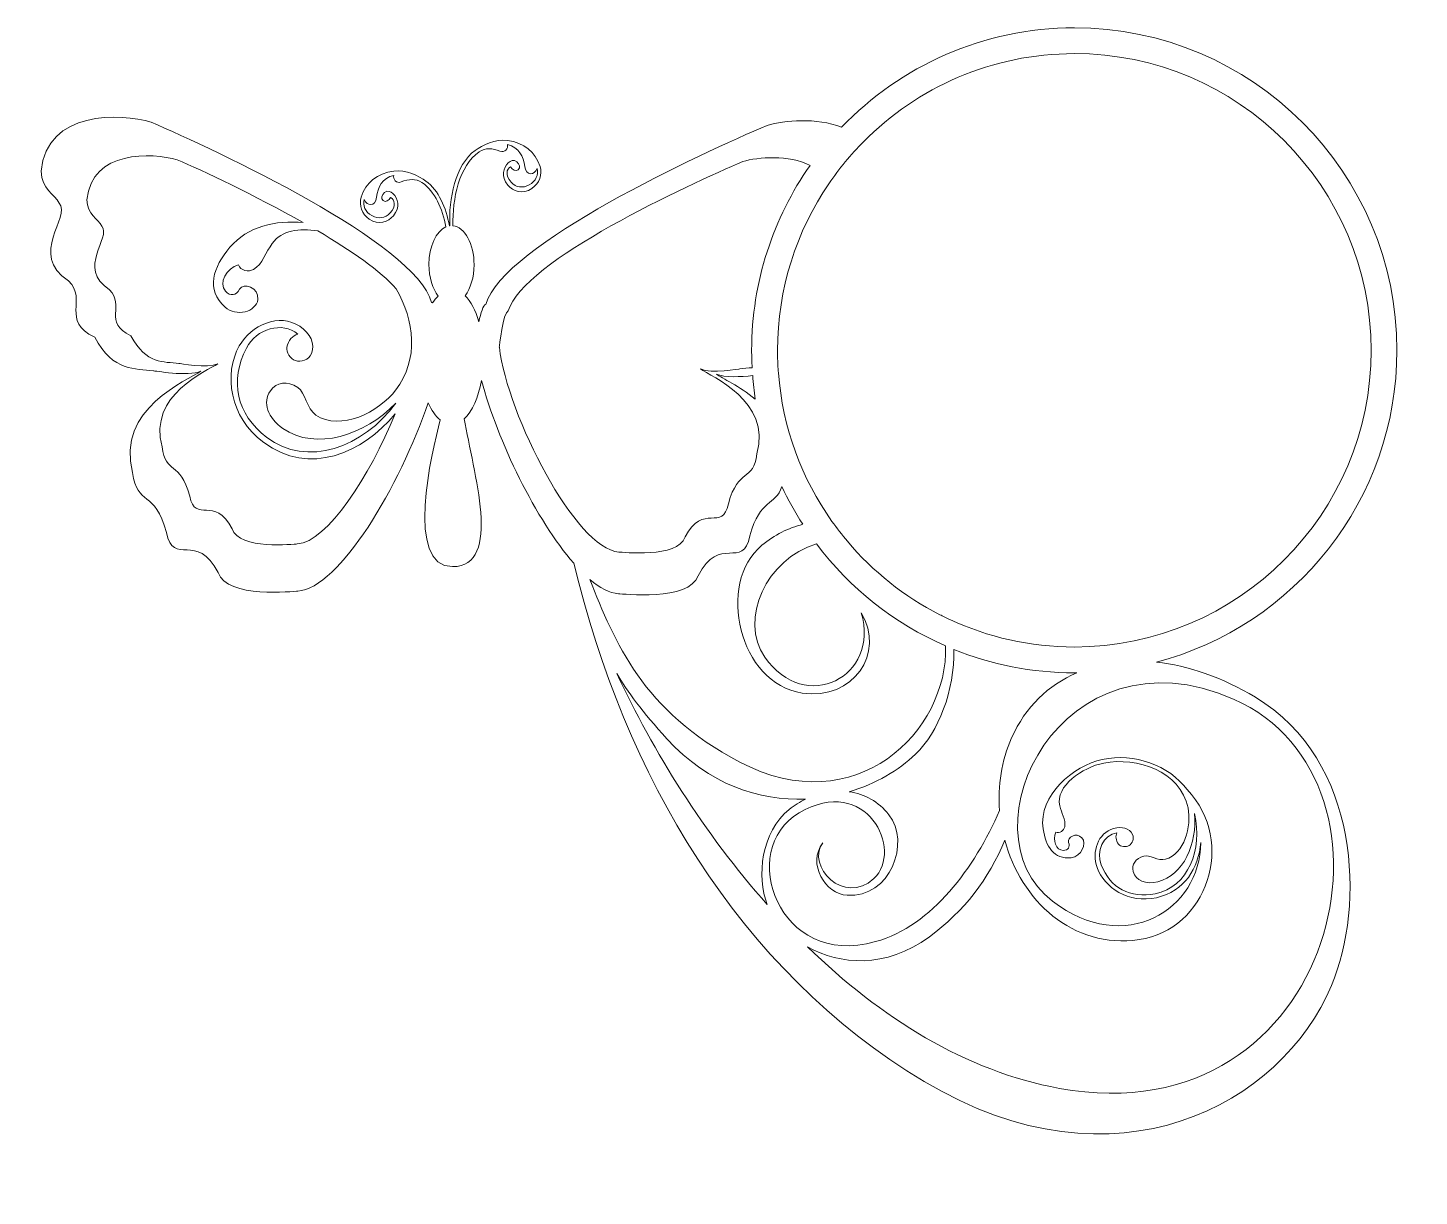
# Model space of a CAD drawing. Header units: inches. Extents: x 0.1 to 11.9, y -11.2 to -1.3.
import ezdxf

# ---------------------------------------------------------------- set-up
doc = ezdxf.new("R2010")
doc.units = ezdxf.units.IN
doc.header["$MEASUREMENT"] = 0
doc.layers.add('Layer 1', color=7, linetype='Continuous')

msp = doc.modelspace()

# ---------------------------------------------------------------- linework, layer by layer
at = {"layer": 'Layer 1', "lineweight": 0}
for points, knots in [([(10.549, -6.987), (10.266, -6.817), (9.979, -6.719), (9.71, -6.69), (10.883, -6.381), (11.75, -5.312), (11.75, -4.044), (11.75, -2.535), (10.522, -1.307), (9.014, -1.307), (8.239, -1.307), (7.538, -1.631), (7.04, -2.151), (6.827, -2.066), (6.556, -2.092), (6.409, -2.135), (5.866, -2.366), (4.168, -3.145), (4.022, -3.654), (4, -3.66), (3.98, -3.726), (3.964, -3.801), (3.936, -3.705), (3.895, -3.627), (3.846, -3.58), (3.893, -3.52), (3.923, -3.424), (3.923, -3.317), (3.923, -3.141), (3.844, -2.997), (3.744, -2.986), (3.737, -2.759), (3.797, -2.477), (3.966, -2.36), (4.02, -2.322), (4.081, -2.33), (4.142, -2.354), (4.183, -2.371), (4.214, -2.33), (4.206, -2.298), (4.305, -2.319), (4.341, -2.402), (4.352, -2.483), (4.363, -2.568), (4.436, -2.56), (4.457, -2.502), (4.469, -2.553), (4.45, -2.608), (4.39, -2.64), (4.336, -2.669), (4.279, -2.664), (4.236, -2.616), (4.187, -2.561), (4.196, -2.505), (4.233, -2.486), (4.247, -2.51), (4.277, -2.529), (4.296, -2.512), (4.317, -2.492), (4.311, -2.468), (4.284, -2.443), (4.262, -2.422), (4.229, -2.437), (4.213, -2.453), (4.171, -2.494), (4.148, -2.568), (4.209, -2.642), (4.251, -2.692), (4.334, -2.725), (4.413, -2.67), (4.478, -2.625), (4.501, -2.554), (4.483, -2.483), (4.44, -2.361), (4.35, -2.281), (4.205, -2.262), (4.106, -2.25), (3.993, -2.303), (3.932, -2.347), (3.764, -2.468), (3.706, -2.764), (3.717, -2.987), (3.716, -2.987), (3.715, -2.987), (3.713, -2.987), (3.685, -2.833), (3.622, -2.685), (3.515, -2.608), (3.455, -2.564), (3.342, -2.51), (3.243, -2.523), (3.098, -2.541), (3.007, -2.622), (2.965, -2.743), (2.947, -2.815), (2.97, -2.886), (3.034, -2.931), (3.113, -2.986), (3.197, -2.953), (3.238, -2.902), (3.3, -2.829), (3.277, -2.755), (3.235, -2.714), (3.219, -2.698), (3.186, -2.683), (3.164, -2.704), (3.137, -2.729), (3.131, -2.753), (3.152, -2.773), (3.171, -2.79), (3.201, -2.771), (3.215, -2.746), (3.252, -2.766), (3.261, -2.822), (3.212, -2.877), (3.169, -2.924), (3.111, -2.93), (3.057, -2.901), (2.997, -2.869), (2.978, -2.814), (2.991, -2.763), (3.012, -2.821), (3.085, -2.829), (3.096, -2.744), (3.107, -2.662), (3.143, -2.58), (3.242, -2.559), (3.233, -2.591), (3.264, -2.632), (3.305, -2.615), (3.367, -2.591), (3.428, -2.583), (3.481, -2.62), (3.591, -2.696), (3.655, -2.841), (3.684, -2.996), (3.602, -3.033), (3.541, -3.162), (3.54, -3.316), (3.54, -3.425), (3.571, -3.523), (3.618, -3.583), (3.602, -3.599), (3.586, -3.619), (3.571, -3.642), (3.569, -3.64), (3.566, -3.638), (3.563, -3.637), (3.42, -3.128), (1.726, -2.341), (1.184, -2.108), (0.928, -2.032), (0.298, -2.005), (0.25, -2.523), (0.254, -2.677), (0.363, -2.72), (0.405, -2.794), (0.507, -2.916), (0.138, -3.226), (0.484, -3.454), (0.648, -3.617), (0.413, -3.791), (0.705, -3.932), (0.865, -4.231), (1.048, -4.196), (1.203, -4.217), (1.203, -4.217), (1.498, -4.269), (1.606, -4.22), (1.494, -4.296), (0.882, -4.54), (1.027, -5.081), (1.063, -5.371), (1.217, -5.22), (1.314, -5.59), (1.372, -5.884), (1.574, -5.576), (1.753, -5.93), (1.823, -6.153), (2.402, -6.087), (2.427, -6.087), (2.779, -6.064), (3.296, -5.192), (3.534, -4.488), (3.562, -4.552), (3.596, -4.603), (3.636, -4.634), (3.563, -4.907), (3.332, -5.88), (3.741, -5.879), (4.169, -5.878), (3.914, -5.075), (3.84, -4.624), (3.907, -4.562), (3.96, -4.445), (3.986, -4.299), (4.121, -4.811), (4.45, -5.487), (4.769, -5.851), (5.197, -7.634), (6.156, -9.299), (7.74, -10.247), (9.365, -11.221), (10.774, -10.439), (11.195, -9.434), (11.478, -8.757), (11.442, -7.524), (10.549, -6.987)], [0, 0, 0, 0, 1, 1, 1, 2, 2, 2, 3, 3, 3, 4, 4, 4, 5, 5, 5, 6, 6, 6, 7, 7, 7, 8, 8, 8, 9, 9, 9, 10, 10, 10, 11, 11, 11, 12, 12, 12, 13, 13, 13, 14, 14, 14, 15, 15, 15, 16, 16, 16, 17, 17, 17, 18, 18, 18, 19, 19, 19, 20, 20, 20, 21, 21, 21, 22, 22, 22, 23, 23, 23, 24, 24, 24, 25, 25, 25, 26, 26, 26, 27, 27, 27, 28, 28, 28, 29, 29, 29, 30, 30, 30, 31, 31, 31, 32, 32, 32, 33, 33, 33, 34, 34, 34, 35, 35, 35, 36, 36, 36, 37, 37, 37, 38, 38, 38, 39, 39, 39, 40, 40, 40, 41, 41, 41, 42, 42, 42, 43, 43, 43, 44, 44, 44, 45, 45, 45, 46, 46, 46, 47, 47, 47, 48, 48, 48, 49, 49, 49, 50, 50, 50, 51, 51, 51, 52, 52, 52, 53, 53, 53, 54, 54, 54, 55, 55, 55, 56, 56, 56, 57, 57, 57, 58, 58, 58, 59, 59, 59, 60, 60, 60, 61, 61, 61, 62, 62, 62, 63, 63, 63, 64, 64, 64, 65, 65, 65, 66, 66, 66, 67, 67, 67, 68, 68, 68, 69, 69, 69, 69]), ([(7.225, -2.274), (7.682, -1.813), (8.315, -1.526), (9.014, -1.526), (10.402, -1.526), (11.531, -2.656), (11.531, -4.044), (11.531, -5.431), (10.402, -6.561), (9.014, -6.561), (8.637, -6.561), (8.28, -6.477), (7.959, -6.329), (7.93, -6.315), (7.901, -6.301), (7.872, -6.287), (7.571, -6.133), (7.305, -5.92), (7.089, -5.664), (7.043, -5.609), (7, -5.553), (6.958, -5.495), (6.702, -5.133), (6.539, -4.701), (6.504, -4.234), (6.5, -4.189), (6.498, -4.143), (6.497, -4.098), (6.497, -4.08), (6.497, -4.062), (6.497, -4.044), (6.497, -3.52), (6.657, -3.033), (6.932, -2.63), (7.019, -2.502), (7.117, -2.383), (7.225, -2.274)], [0, 0, 0, 0, 1, 1, 1, 2, 2, 2, 3, 3, 3, 4, 4, 4, 5, 5, 5, 6, 6, 6, 7, 7, 7, 8, 8, 8, 9, 9, 9, 10, 10, 10, 11, 11, 11, 12, 12, 12, 12]), ([(2.423, -5.687), (2.402, -5.687), (1.928, -5.741), (1.871, -5.558), (1.724, -5.268), (1.558, -5.521), (1.511, -5.28), (1.431, -4.976), (1.305, -5.1), (1.276, -4.863), (1.157, -4.42), (1.658, -4.219), (1.75, -4.158), (1.662, -4.197), (1.42, -4.155), (1.42, -4.155), (1.293, -4.138), (1.143, -4.166), (1.012, -3.921), (0.773, -3.806), (0.966, -3.663), (0.831, -3.53), (0.547, -3.343), (0.849, -3.089), (0.766, -2.989), (0.732, -2.928), (0.642, -2.893), (0.639, -2.767), (0.678, -2.343), (1.195, -2.365), (1.404, -2.427), (1.619, -2.519), (2.063, -2.727), (2.474, -2.96), (2.24, -2.938), (2.002, -2.993), (1.852, -3.169), (1.709, -3.338), (1.646, -3.53), (1.811, -3.678), (1.905, -3.762), (2.075, -3.718), (2.089, -3.612), (2.102, -3.511), (1.964, -3.466), (1.934, -3.526), (1.906, -3.581), (1.854, -3.587), (1.814, -3.541), (1.753, -3.473), (1.824, -3.349), (1.925, -3.318), (1.94, -3.367), (2.011, -3.381), (2.052, -3.358), (2.128, -3.314), (2.159, -3.207), (2.211, -3.136), (2.29, -3.026), (2.441, -3.004), (2.598, -3.031), (2.88, -3.197), (3.131, -3.371), (3.262, -3.522), (3.416, -3.789), (3.458, -4.118), (3.259, -4.38), (3.116, -4.57), (2.789, -4.731), (2.581, -4.593), (2.502, -4.538), (2.492, -4.402), (2.429, -4.359), (2.338, -4.298), (2.246, -4.314), (2.195, -4.387), (2.125, -4.486), (2.175, -4.619), (2.302, -4.707), (2.578, -4.9), (2.998, -4.765), (3.259, -4.491), (2.985, -4.868), (2.505, -5.043), (2.164, -4.782), (1.905, -4.585), (1.849, -4.3), (1.992, -4.025), (2.076, -3.861), (2.298, -3.794), (2.427, -3.907), (2.388, -3.919), (2.345, -3.957), (2.334, -4.018), (2.328, -4.059), (2.363, -4.115), (2.408, -4.131), (2.454, -4.146), (2.523, -4.125), (2.544, -4.071), (2.578, -3.987), (2.532, -3.9), (2.444, -3.84), (2.271, -3.724), (2.033, -3.827), (1.931, -4.006), (1.799, -4.243), (1.846, -4.61), (2.139, -4.827), (2.524, -5.111), (2.977, -4.92), (3.253, -4.582), (3.038, -5.11), (2.678, -5.67), (2.423, -5.687)], [0, 0, 0, 0, 1, 1, 1, 2, 2, 2, 3, 3, 3, 4, 4, 4, 5, 5, 5, 6, 6, 6, 7, 7, 7, 8, 8, 8, 9, 9, 9, 10, 10, 10, 11, 11, 11, 12, 12, 12, 13, 13, 13, 14, 14, 14, 15, 15, 15, 16, 16, 16, 17, 17, 17, 18, 18, 18, 19, 19, 19, 20, 20, 20, 21, 21, 21, 22, 22, 22, 23, 23, 23, 24, 24, 24, 25, 25, 25, 26, 26, 26, 27, 27, 27, 28, 28, 28, 29, 29, 29, 30, 30, 30, 31, 31, 31, 32, 32, 32, 33, 33, 33, 34, 34, 34, 35, 35, 35, 36, 36, 36, 37, 37, 37, 38, 38, 38, 38]), ([(4.137, -4.018), (4.137, -4.018), (4.136, -4.017), (4.136, -4.017), (4.136, -4.017), (4.168, -3.719), (4.213, -3.709), (4.334, -3.284), (5.75, -2.635), (6.202, -2.442), (6.335, -2.404), (6.59, -2.381), (6.772, -2.475), (6.461, -2.92), (6.277, -3.461), (6.277, -4.044), (6.277, -4.093), (6.279, -4.142), (6.281, -4.191), (6.246, -4.195), (6.211, -4.196), (6.178, -4.201), (6.178, -4.201), (5.932, -4.243), (5.842, -4.202), (5.935, -4.265), (6.444, -4.472), (6.322, -4.922), (6.291, -5.163), (6.163, -5.036), (6.08, -5.345), (6.031, -5.59), (5.864, -5.332), (5.712, -5.627), (5.654, -5.812), (5.171, -5.755), (5.151, -5.755), (4.784, -5.729), (4.208, -4.598), (4.137, -4.018)], [0, 0, 0, 0, 1, 1, 1, 2, 2, 2, 3, 3, 3, 4, 4, 4, 5, 5, 5, 6, 6, 6, 7, 7, 7, 8, 8, 8, 9, 9, 9, 10, 10, 10, 11, 11, 11, 12, 12, 12, 13, 13, 13, 13]), ([(6.308, -4.457), (6.173, -4.347), (6.026, -4.28), (5.977, -4.246), (6.045, -4.277), (6.189, -4.268), (6.286, -4.258), (6.291, -4.325), (6.298, -4.391), (6.308, -4.457)], [0, 0, 0, 0, 1, 1, 1, 2, 2, 2, 3, 3, 3, 3]), ([(5.147, -6.109), (5.172, -6.109), (5.751, -6.178), (5.822, -5.956), (6.003, -5.602), (6.204, -5.912), (6.262, -5.618), (6.35, -5.293), (6.478, -5.37), (6.533, -5.199), (6.585, -5.31), (6.645, -5.417), (6.711, -5.52), (6.589, -5.551), (6.471, -5.609), (6.364, -5.698), (5.973, -6.022), (6.17, -6.873), (6.706, -6.952), (7.14, -7.016), (7.412, -6.614), (7.207, -6.27), (7.367, -6.815), (6.733, -7.139), (6.388, -6.647), (6.164, -6.328), (6.405, -5.811), (6.827, -5.687), (7.11, -6.062), (7.486, -6.362), (7.922, -6.552), (7.946, -7.27), (7.163, -8.057), (6.176, -7.537), (5.347, -7.101), (5.118, -6.52), (4.904, -5.987), (4.99, -6.06), (5.072, -6.104), (5.147, -6.109)], [0, 0, 0, 0, 1, 1, 1, 2, 2, 2, 3, 3, 3, 4, 4, 4, 5, 5, 5, 6, 6, 6, 7, 7, 7, 8, 8, 8, 9, 9, 9, 10, 10, 10, 11, 11, 11, 12, 12, 12, 13, 13, 13, 13]), ([(8.887, -10.306), (8.092, -10.161), (7.368, -9.705), (6.752, -9.106), (7.024, -9.256), (7.411, -9.296), (7.784, -9.02), (8.079, -8.802), (8.29, -8.53), (8.424, -8.199), (8.563, -8.713), (8.995, -9.125), (9.564, -9.044), (10.135, -8.962), (10.396, -8.216), (9.97, -7.771), (9.815, -7.564), (9.525, -7.457), (9.251, -7.516), (9.005, -7.568), (8.707, -7.821), (8.749, -8.105), (8.771, -8.251), (8.84, -8.367), (8.987, -8.349), (9.071, -8.338), (9.124, -8.233), (9.077, -8.179), (9.031, -8.129), (8.948, -8.178), (8.965, -8.22), (8.98, -8.258), (8.96, -8.287), (8.92, -8.287), (8.859, -8.288), (8.827, -8.198), (8.856, -8.133), (8.888, -8.147), (8.926, -8.117), (8.932, -8.086), (8.943, -8.029), (8.903, -7.966), (8.89, -7.909), (8.85, -7.741), (9.086, -7.58), (9.263, -7.546), (9.546, -7.492), (9.912, -7.611), (9.978, -7.926), (10.01, -8.082), (9.948, -8.318), (9.787, -8.362), (9.725, -8.378), (9.652, -8.323), (9.602, -8.335), (9.532, -8.355), (9.499, -8.408), (9.513, -8.466), (9.533, -8.545), (9.622, -8.578), (9.722, -8.553), (9.94, -8.499), (10.057, -8.227), (10.033, -7.975), (10.103, -8.279), (9.981, -8.598), (9.7, -8.655), (9.486, -8.699), (9.318, -8.602), (9.242, -8.41), (9.196, -8.296), (9.26, -8.154), (9.374, -8.138), (9.363, -8.163), (9.363, -8.202), (9.389, -8.234), (9.407, -8.255), (9.45, -8.262), (9.478, -8.246), (9.506, -8.23), (9.525, -8.186), (9.507, -8.152), (9.48, -8.097), (9.417, -8.082), (9.347, -8.101), (9.213, -8.137), (9.16, -8.302), (9.206, -8.432), (9.267, -8.602), (9.473, -8.74), (9.711, -8.688), (9.95, -8.634), (10.066, -8.438), (10.086, -8.22), (10.085, -8.789), (9.442, -9.189), (8.829, -8.719), (8.042, -8.117), (8.91, -6.363), (10.363, -7.003), (11.938, -7.696), (11.25, -10.738), (8.887, -10.306)], [0, 0, 0, 0, 1, 1, 1, 2, 2, 2, 3, 3, 3, 4, 4, 4, 5, 5, 5, 6, 6, 6, 7, 7, 7, 8, 8, 8, 9, 9, 9, 10, 10, 10, 11, 11, 11, 12, 12, 12, 13, 13, 13, 14, 14, 14, 15, 15, 15, 16, 16, 16, 17, 17, 17, 18, 18, 18, 19, 19, 19, 20, 20, 20, 21, 21, 21, 22, 22, 22, 23, 23, 23, 24, 24, 24, 25, 25, 25, 26, 26, 26, 27, 27, 27, 28, 28, 28, 29, 29, 29, 30, 30, 30, 31, 31, 31, 32, 32, 32, 33, 33, 33, 34, 34, 34, 34]), ([(6.679, -7.969), (7.247, -7.633), (7.572, -8.284), (7.313, -8.526), (7.061, -8.761), (6.737, -8.42), (6.88, -8.222), (6.745, -8.401), (6.902, -8.655), (7.086, -8.668), (7.454, -8.693), (7.627, -8.217), (7.441, -7.984), (7.353, -7.873), (7.234, -7.808), (7.105, -7.789), (7.328, -7.722), (7.524, -7.608), (7.667, -7.47), (7.862, -7.282), (7.999, -6.932), (7.992, -6.582), (8.308, -6.709), (8.652, -6.78), (9.014, -6.78), (9.021, -6.78), (9.028, -6.78), (9.035, -6.78), (8.793, -6.884), (8.599, -7.069), (8.482, -7.331), (8.395, -7.527), (8.364, -7.741), (8.38, -7.948), (8.166, -8.436), (7.811, -8.924), (7.328, -9.061), (6.502, -9.296), (6.149, -8.283), (6.679, -7.969)], [0, 0, 0, 0, 1, 1, 1, 2, 2, 2, 3, 3, 3, 4, 4, 4, 5, 5, 5, 6, 6, 6, 7, 7, 7, 8, 8, 8, 9, 9, 9, 10, 10, 10, 11, 11, 11, 12, 12, 12, 13, 13, 13, 13]), ([(5.133, -6.785), (5.221, -6.937), (5.35, -7.112), (5.559, -7.34), (5.915, -7.73), (6.343, -7.868), (6.735, -7.851), (6.687, -7.875), (6.641, -7.904), (6.596, -7.939), (6.355, -8.131), (6.32, -8.507), (6.409, -8.747), (5.875, -8.144), (5.44, -7.445), (5.133, -6.785)], [0, 0, 0, 0, 1, 1, 1, 2, 2, 2, 3, 3, 3, 4, 4, 4, 5, 5, 5, 5])]:
    msp.add_open_spline(points, degree=3, knots=knots, dxfattribs=at)

doc.saveas('drawing.dxf')
